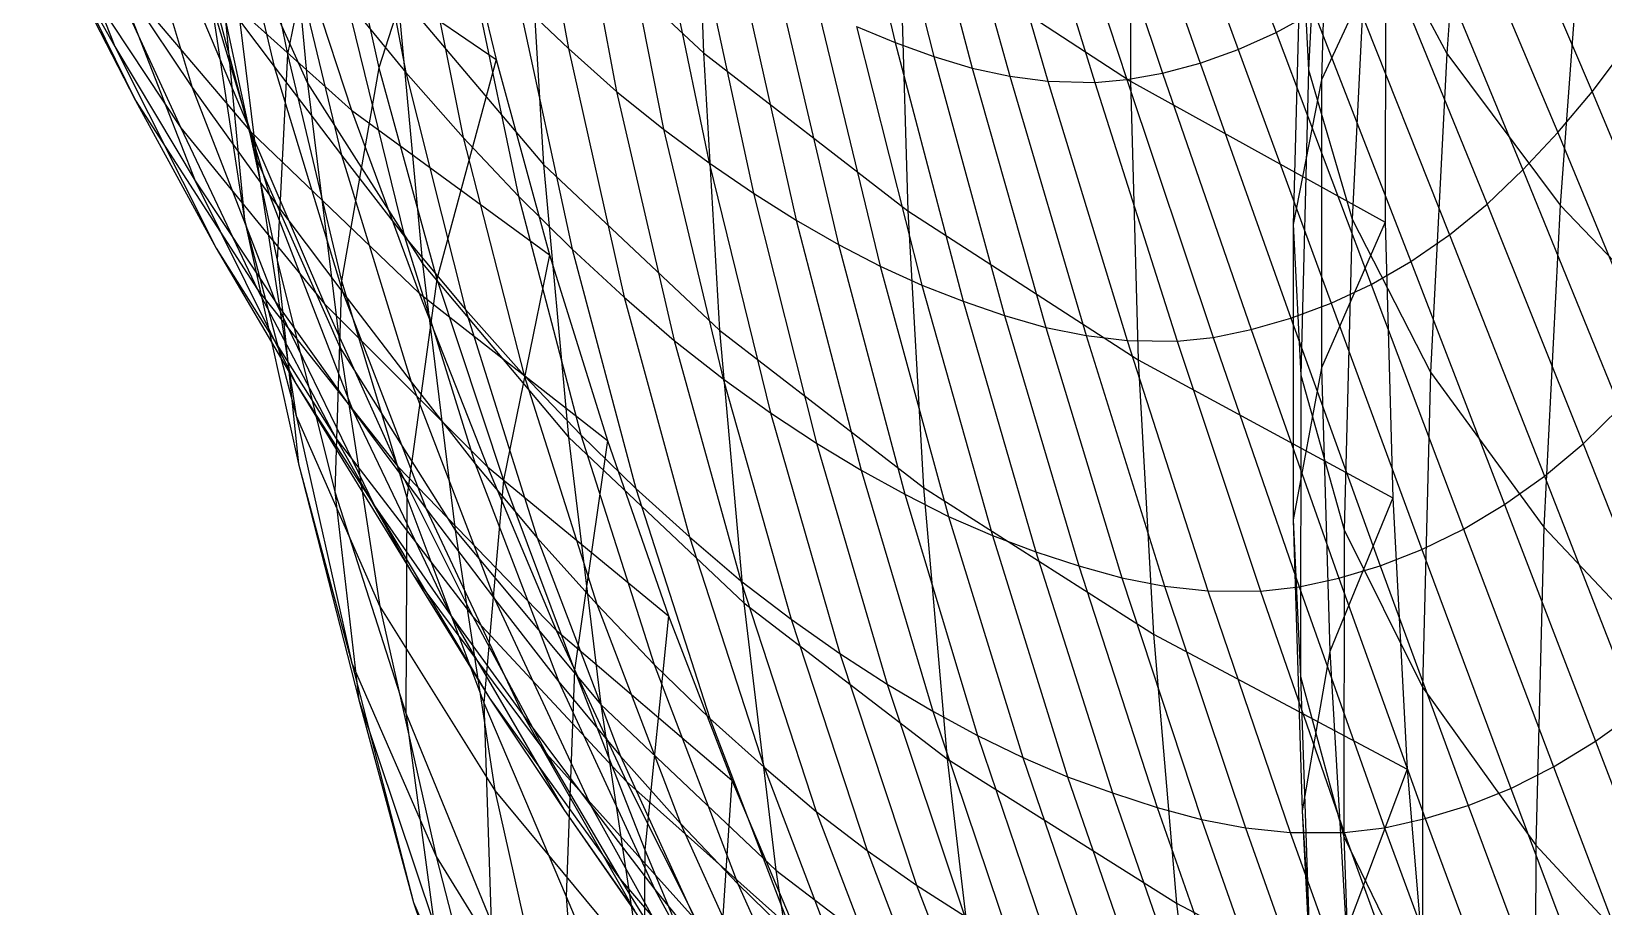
# Model space of a CAD drawing. Extents: x -429 to 429, y -1 to 209.
# Drawn here: x -424.75 to -417.71, y 108.43 to 112.35 of the extents above; entities that cross this region are included whole.
import ezdxf

# ---------------------------------------------------------------- set-up
doc = ezdxf.new("R2010")
doc.units = 0

msp = doc.modelspace()

# ---------------------------------------------------------------- linework, layer by layer
at = {"layer": 'default', "color": 5, "linetype": 'CONTINUOUS'}
for p, q in [((-418.302, 113.698, 202.27), (-418.41, 112.253, 202.321)), ((-418.958, 113.566, 205.316), (-419.029, 112.18, 205.382)), ((-421.78, 113.517, 212.932), (-421.741, 112.255, 213.046)), ((-421.167, 113.499, 241.006), (-420.881, 112.302, 239.907)), ((-419.61, 113.504, 241.545), (-419.174, 112.346, 240.505)), ((-422.552, 113.428, 239.244), (-422.346, 112.275, 238.099)), ((-421.009, 113.437, 241.065), (-420.708, 112.239, 239.972)), ((-419.769, 113.438, 241.495), (-419.345, 112.27, 240.451)), ((-418.936, 113.444, 208.501), (-418.971, 112.135, 208.58)), ((-420.853, 113.387, 241.123), (-420.537, 112.187, 240.037)), ((-419.927, 113.388, 241.444), (-419.514, 112.21, 240.396)), ((-419.825, 113.396, 210.926), (-419.827, 112.129, 211.02)), ((-423.819, 113.298, 222.748), (-423.605, 112.249, 222.907)), ((-423.629, 113.329, 216.758), (-423.515, 112.12, 216.898)), ((-420.7, 113.352, 241.179), (-420.368, 112.151, 240.099)), ((-420.546, 113.328, 241.234), (-420.197, 112.129, 240.161)), ((-420.354, 113.317, 241.301), (-419.987, 112.122, 240.235)), ((-420.233, 113.327, 241.343), (-419.844, 112.136, 240.285)), ((-420.083, 113.351, 241.393), (-419.683, 112.165, 240.34)), ((-424.752, 113.235, 233.179), (-424.379, 112.284, 232.036)), ((-423.909, 113.246, 236.16), (-423.665, 112.194, 234.997)), ((-423.285, 113.27, 237.696), (-423.074, 112.168, 236.537)), ((-422.348, 113.24, 239.328), (-422.13, 112.083, 238.189)), ((-423.416, 113.175, 224.334), (-423.605, 112.249, 222.907)), ((-423.416, 113.175, 224.334), (-423.195, 112.189, 224.492)), ((-422.889, 113.143, 225.907), (-423.195, 112.189, 224.492)), ((-422.889, 113.143, 225.907), (-422.67, 112.226, 226.063)), ((-422.889, 113.143, 225.907), (-422.67, 112.226, 226.063)), ((-418.213, 113.149, 240.781), (-417.758, 112.081, 239.744)), ((-424.332, 113.106, 234.689), (-424.032, 112.101, 233.531)), ((-422.148, 113.072, 239.41), (-421.919, 111.914, 238.276)), ((-417.794, 113.033, 200.86), (-417.902, 111.573, 200.911)), ((-424.747, 112.941, 231.845), (-424.286, 112.042, 230.732)), ((-424.747, 112.941, 231.845), (-424.379, 112.284, 232.036)), ((-423.887, 112.948, 218.231), (-423.515, 112.12, 216.898)), ((-423.887, 112.948, 218.231), (-423.742, 111.776, 218.38)), ((-423.039, 112.982, 237.804), (-422.817, 111.876, 236.651)), ((-422.531, 112.999, 214.158), (-421.741, 112.255, 213.046)), ((-422.531, 112.999, 214.158), (-422.458, 111.755, 214.285)), ((-418.365, 112.976, 240.741), (-417.912, 111.898, 239.703)), ((-423.602, 112.864, 226.904), (-422.67, 112.226, 226.063)), ((-423.602, 112.864, 226.904), (-423.318, 111.998, 227.093)), ((-421.955, 112.921, 239.488), (-421.715, 111.762, 238.359)), ((-418.763, 112.92, 203.795), (-418.834, 111.51, 203.861)), ((-418.763, 112.92, 203.795), (-418.41, 112.253, 202.321)), ((-423.616, 112.853, 236.294), (-423.363, 111.797, 235.136)), ((-420.862, 112.804, 211.921), (-419.827, 112.129, 211.02)), ((-420.862, 112.804, 211.921), (-420.825, 111.547, 212.034)), ((-419.063, 112.827, 206.934), (-419.098, 111.486, 207.014)), ((-419.063, 112.827, 206.934), (-419.029, 112.18, 205.382)), ((-418.519, 112.819, 240.699), (-418.068, 111.731, 239.66)), ((-424.64, 112.763, 230.537), (-424.083, 111.919, 229.465)), ((-424.64, 112.763, 230.537), (-424.286, 112.042, 230.732)), ((-422.801, 112.722, 237.906), (-422.57, 111.613, 236.759)), ((-421.767, 112.787, 239.563), (-421.517, 111.627, 238.439)), ((-418.684, 112.751, 210.146), (-418.971, 112.135, 208.58)), ((-418.684, 112.751, 210.146), (-418.685, 111.497, 210.238)), ((-418.684, 112.751, 210.146), (-418.685, 111.497, 210.238)), ((-424.436, 112.687, 229.261), (-423.77, 111.903, 228.244)), ((-424.436, 112.687, 229.261), (-424.083, 111.919, 229.465)), ((-424.113, 112.713, 228.034), (-423.318, 111.998, 227.093)), ((-424.113, 112.713, 228.034), (-423.77, 111.903, 228.244)), ((-421.585, 112.666, 239.635), (-421.325, 111.506, 238.516)), ((-418.676, 112.677, 240.655), (-418.229, 111.578, 239.614)), ((-424.391, 112.638, 233.358), (-424.018, 111.682, 232.219)), ((-424.391, 112.638, 233.358), (-424.032, 112.101, 233.531)), ((-423.99, 112.627, 234.848), (-423.685, 111.618, 233.696)), ((-423.99, 112.627, 234.848), (-423.665, 112.194, 234.997)), ((-423.97, 112.636, 219.757), (-423.742, 111.776, 218.38)), ((-423.97, 112.636, 219.757), (-423.797, 111.507, 219.913)), ((-423.113, 112.53, 215.484), (-422.458, 111.755, 214.285)), ((-423.113, 112.53, 215.484), (-422.999, 111.312, 215.627)), ((-421.407, 112.557, 239.705), (-421.136, 111.397, 238.59)), ((-418.838, 112.549, 240.607), (-418.397, 111.44, 239.565)), ((-423.34, 112.493, 236.418), (-423.08, 111.433, 235.267)), ((-423.34, 112.493, 236.418), (-423.074, 112.168, 236.537)), ((-422.57, 112.487, 238.005), (-422.329, 111.375, 236.862)), ((-422.57, 112.487, 238.005), (-422.346, 112.275, 238.099)), ((-421.23, 112.46, 239.774), (-420.949, 111.3, 238.664)), ((-419.174, 112.346, 240.505), (-419.005, 112.439, 240.557)), ((-419.005, 112.439, 240.557), (-418.571, 111.321, 239.512)), ((-423.882, 112.4, 221.32), (-423.797, 111.507, 219.913)), ((-423.882, 112.4, 221.32), (-423.651, 111.326, 221.489)), ((-421.055, 112.374, 239.841), (-420.762, 111.214, 238.737)), ((-421.055, 112.374, 239.841), (-420.881, 112.302, 239.907)), ((-420.881, 112.302, 239.907), (-420.576, 111.142, 238.808)), ((-420.881, 112.302, 239.907), (-420.708, 112.239, 239.972)), ((-419.345, 112.27, 240.451), (-419.174, 112.346, 240.505)), ((-419.174, 112.346, 240.505), (-418.749, 111.218, 239.456)), ((-424.379, 112.284, 232.036), (-423.924, 111.38, 230.925)), ((-424.379, 112.284, 232.036), (-424.018, 111.682, 232.219)), ((-423.605, 112.249, 222.907), (-423.651, 111.326, 221.489)), ((-423.605, 112.249, 222.907), (-423.363, 111.234, 223.075)), ((-422.346, 112.275, 238.099), (-422.096, 111.16, 236.962)), ((-422.346, 112.275, 238.099), (-422.13, 112.083, 238.189)), ((-421.741, 112.255, 213.046), (-420.825, 111.547, 212.034)), ((-421.741, 112.255, 213.046), (-421.669, 111.012, 213.174)), ((-420.708, 112.239, 239.972), (-420.391, 111.078, 238.879)), ((-420.708, 112.239, 239.972), (-420.537, 112.187, 240.037)), ((-419.514, 112.21, 240.396), (-419.345, 112.27, 240.451)), ((-419.345, 112.27, 240.451), (-418.928, 111.133, 239.398)), ((-418.41, 112.253, 202.321), (-418.482, 110.824, 202.389)), ((-418.41, 112.253, 202.321), (-417.902, 111.573, 200.911)), ((-417.758, 112.081, 239.744), (-417.608, 112.279, 239.782)), ((-423.665, 112.194, 234.997), (-423.356, 111.182, 233.852)), ((-423.665, 112.194, 234.997), (-423.363, 111.797, 235.136)), ((-423.195, 112.189, 224.492), (-423.363, 111.234, 223.075)), ((-423.195, 112.189, 224.492), (-422.935, 111.242, 224.66)), ((-423.074, 112.168, 236.537), (-422.807, 111.105, 235.391)), ((-423.074, 112.168, 236.537), (-422.817, 111.876, 236.651)), ((-422.67, 112.226, 226.063), (-422.935, 111.242, 224.66)), ((-422.67, 112.226, 226.063), (-422.43, 111.35, 226.225)), ((-422.67, 112.226, 226.063), (-422.43, 111.35, 226.225)), ((-420.537, 112.187, 240.037), (-420.207, 111.025, 238.948)), ((-420.537, 112.187, 240.037), (-420.368, 112.151, 240.099)), ((-419.844, 112.136, 240.285), (-419.683, 112.165, 240.34)), ((-419.683, 112.165, 240.34), (-419.514, 112.21, 240.396)), ((-419.683, 112.165, 240.34), (-419.286, 111.015, 239.279)), ((-419.514, 112.21, 240.396), (-419.108, 111.066, 239.339)), ((-419.029, 112.18, 205.382), (-419.064, 110.811, 205.464)), ((-419.029, 112.18, 205.382), (-418.834, 111.51, 203.861)), ((-424.032, 112.101, 233.531), (-423.659, 111.14, 232.398)), ((-424.032, 112.101, 233.531), (-423.685, 111.618, 233.696)), ((-423.515, 112.12, 216.898), (-422.999, 111.312, 215.627)), ((-423.515, 112.12, 216.898), (-423.369, 110.934, 217.05)), ((-420.368, 112.151, 240.099), (-420.026, 110.989, 239.016)), ((-420.368, 112.151, 240.099), (-420.197, 112.129, 240.161)), ((-420.197, 112.129, 240.161), (-419.842, 110.967, 239.084)), ((-420.197, 112.129, 240.161), (-419.987, 112.122, 240.235)), ((-419.987, 112.122, 240.235), (-419.844, 112.136, 240.285)), ((-419.987, 112.122, 240.235), (-419.618, 110.963, 239.164)), ((-419.844, 112.136, 240.285), (-419.457, 110.98, 239.221)), ((-419.827, 112.129, 211.02), (-418.685, 111.497, 210.238)), ((-419.827, 112.129, 211.02), (-419.792, 110.88, 211.13)), ((-418.971, 112.135, 208.58), (-419.098, 111.486, 207.014)), ((-418.971, 112.135, 208.58), (-418.971, 110.844, 208.675)), ((-424.286, 112.042, 230.732), (-423.739, 111.195, 229.659)), ((-424.286, 112.042, 230.732), (-423.924, 111.38, 230.925)), ((-422.13, 112.083, 238.189), (-421.872, 110.966, 237.057)), ((-422.13, 112.083, 238.189), (-421.919, 111.914, 238.276)), ((-417.912, 111.898, 239.703), (-417.758, 112.081, 239.744)), ((-417.758, 112.081, 239.744), (-417.32, 111.029, 238.698)), ((-423.318, 111.998, 227.093), (-422.43, 111.35, 226.225)), ((-423.318, 111.998, 227.093), (-423.014, 111.179, 227.286)), ((-424.083, 111.919, 229.465), (-423.438, 111.131, 228.442)), ((-424.083, 111.919, 229.465), (-423.739, 111.195, 229.659)), ((-423.77, 111.903, 228.244), (-423.014, 111.179, 227.286)), ((-423.77, 111.903, 228.244), (-423.438, 111.131, 228.442)), ((-422.817, 111.876, 236.651), (-422.544, 110.809, 235.509)), ((-422.817, 111.876, 236.651), (-422.57, 111.613, 236.759)), ((-421.919, 111.914, 238.276), (-421.652, 110.795, 237.148)), ((-421.919, 111.914, 238.276), (-421.715, 111.762, 238.359)), ((-418.068, 111.731, 239.66), (-417.912, 111.898, 239.703)), ((-417.912, 111.898, 239.703), (-417.475, 110.839, 238.656)), ((-423.742, 111.776, 218.38), (-423.369, 110.934, 217.05)), ((-423.742, 111.776, 218.38), (-423.566, 110.629, 218.54)), ((-423.363, 111.797, 235.136), (-423.05, 110.781, 233.996)), ((-423.363, 111.797, 235.136), (-423.08, 111.433, 235.267)), ((-422.458, 111.755, 214.285), (-421.669, 111.012, 213.174)), ((-422.458, 111.755, 214.285), (-422.345, 110.533, 214.429)), ((-421.715, 111.762, 238.359), (-421.44, 110.642, 237.235)), ((-421.715, 111.762, 238.359), (-421.517, 111.627, 238.439)), ((-424.018, 111.682, 232.219), (-423.567, 110.774, 231.112)), ((-424.018, 111.682, 232.219), (-423.659, 111.14, 232.398)), ((-418.229, 111.578, 239.614), (-418.068, 111.731, 239.66)), ((-418.068, 111.731, 239.66), (-417.634, 110.664, 238.612)), ((-423.685, 111.618, 233.696), (-423.312, 110.653, 232.567)), ((-423.685, 111.618, 233.696), (-423.356, 111.182, 233.852)), ((-422.57, 111.613, 236.759), (-422.29, 110.543, 235.621)), ((-422.57, 111.613, 236.759), (-422.329, 111.375, 236.862)), ((-421.517, 111.627, 238.439), (-421.234, 110.506, 237.32)), ((-421.517, 111.627, 238.439), (-421.325, 111.506, 238.516)), ((-420.825, 111.547, 212.034), (-419.792, 110.88, 211.13)), ((-420.825, 111.547, 212.034), (-420.755, 110.308, 212.16)), ((-418.397, 111.44, 239.565), (-418.229, 111.578, 239.614)), ((-418.229, 111.578, 239.614), (-417.799, 110.504, 238.564)), ((-417.902, 111.573, 200.911), (-417.975, 110.13, 200.98)), ((-417.902, 111.573, 200.911), (-417.246, 110.887, 199.579)), ((-423.797, 111.507, 219.913), (-423.566, 110.629, 218.54)), ((-423.797, 111.507, 219.913), (-423.555, 110.414, 220.091)), ((-421.325, 111.506, 238.516), (-421.034, 110.385, 237.4)), ((-421.325, 111.506, 238.516), (-421.136, 111.397, 238.59)), ((-419.098, 111.486, 207.014), (-419.064, 110.811, 205.464)), ((-419.098, 111.486, 207.014), (-419.098, 110.163, 207.111)), ((-418.685, 111.497, 210.238), (-418.971, 110.844, 208.675)), ((-418.834, 111.51, 203.861), (-418.87, 110.118, 203.945)), ((-418.834, 111.51, 203.861), (-418.482, 110.824, 202.389)), ((-418.685, 111.497, 210.238), (-418.652, 110.261, 210.345)), ((-418.685, 111.497, 210.238), (-418.652, 110.261, 210.345)), ((-423.08, 111.433, 235.267), (-422.763, 110.414, 234.13)), ((-423.08, 111.433, 235.267), (-422.807, 111.105, 235.391)), ((-421.136, 111.397, 238.59), (-420.838, 110.277, 237.479)), ((-421.136, 111.397, 238.59), (-420.949, 111.3, 238.664)), ((-418.571, 111.321, 239.512), (-418.397, 111.44, 239.565)), ((-418.397, 111.44, 239.565), (-417.971, 110.358, 238.513)), ((-423.924, 111.38, 230.925), (-423.388, 110.528, 229.852)), ((-423.924, 111.38, 230.925), (-423.567, 110.774, 231.112)), ((-423.651, 111.326, 221.489), (-423.555, 110.414, 220.091)), ((-423.651, 111.326, 221.489), (-423.393, 110.288, 221.666)), ((-422.999, 111.312, 215.627), (-422.345, 110.533, 214.429)), ((-422.999, 111.312, 215.627), (-422.853, 110.117, 215.782)), ((-422.43, 111.35, 226.225), (-422.637, 110.341, 224.836)), ((-422.43, 111.35, 226.225), (-422.171, 110.518, 226.391)), ((-422.43, 111.35, 226.225), (-422.171, 110.518, 226.391)), ((-422.329, 111.375, 236.862), (-422.043, 110.303, 235.729)), ((-422.329, 111.375, 236.862), (-422.096, 111.16, 236.962)), ((-418.749, 111.218, 239.456), (-418.571, 111.321, 239.512)), ((-418.571, 111.321, 239.512), (-418.151, 110.231, 238.457)), ((-422.935, 111.242, 224.66), (-423.07, 110.263, 223.256)), ((-422.935, 111.242, 224.66), (-422.637, 110.341, 224.836)), ((-420.949, 111.3, 238.664), (-420.642, 110.178, 237.557)), ((-420.949, 111.3, 238.664), (-420.762, 111.214, 238.737)), ((-423.739, 111.195, 229.659), (-423.11, 110.402, 228.632)), ((-423.739, 111.195, 229.659), (-423.388, 110.528, 229.852)), ((-423.363, 111.234, 223.075), (-423.393, 110.288, 221.666)), ((-423.363, 111.234, 223.075), (-423.07, 110.263, 223.256)), ((-423.356, 111.182, 233.852), (-422.983, 110.212, 232.727)), ((-423.356, 111.182, 233.852), (-423.05, 110.781, 233.996)), ((-423.014, 111.179, 227.286), (-422.171, 110.518, 226.391)), ((-423.014, 111.179, 227.286), (-422.708, 110.4, 227.472)), ((-420.762, 111.214, 238.737), (-420.446, 110.093, 237.634)), ((-420.762, 111.214, 238.737), (-420.576, 111.142, 238.808)), ((-418.928, 111.133, 239.398), (-418.749, 111.218, 239.456)), ((-418.749, 111.218, 239.456), (-418.334, 110.121, 238.399)), ((-423.659, 111.14, 232.398), (-423.214, 110.226, 231.292)), ((-423.659, 111.14, 232.398), (-423.312, 110.653, 232.567)), ((-423.438, 111.131, 228.442), (-422.708, 110.4, 227.472)), ((-423.438, 111.131, 228.442), (-423.11, 110.402, 228.632)), ((-422.807, 111.105, 235.391), (-422.486, 110.082, 234.258)), ((-422.807, 111.105, 235.391), (-422.544, 110.809, 235.509)), ((-422.096, 111.16, 236.962), (-421.803, 110.086, 235.833)), ((-422.096, 111.16, 236.962), (-421.872, 110.966, 237.057)), ((-420.576, 111.142, 238.808), (-420.251, 110.02, 237.71)), ((-420.576, 111.142, 238.808), (-420.391, 111.078, 238.879)), ((-419.108, 111.066, 239.339), (-418.928, 111.133, 239.398)), ((-418.928, 111.133, 239.398), (-418.521, 110.029, 238.338)), ((-420.391, 111.078, 238.879), (-420.058, 109.956, 237.785)), ((-420.391, 111.078, 238.879), (-420.207, 111.025, 238.948)), ((-419.286, 111.015, 239.279), (-419.108, 111.066, 239.339)), ((-419.108, 111.066, 239.339), (-418.708, 109.957, 238.276)), ((-421.872, 110.966, 237.057), (-421.573, 109.89, 235.932)), ((-421.872, 110.966, 237.057), (-421.652, 110.795, 237.148)), ((-421.669, 111.012, 213.174), (-420.755, 110.308, 212.16)), ((-421.669, 111.012, 213.174), (-421.559, 109.791, 213.318)), ((-420.207, 111.025, 238.948), (-419.865, 109.902, 237.859)), ((-420.207, 111.025, 238.948), (-420.026, 110.989, 239.016)), ((-420.026, 110.989, 239.016), (-419.674, 109.866, 237.931)), ((-420.026, 110.989, 239.016), (-419.842, 110.967, 239.084)), ((-419.842, 110.967, 239.084), (-419.48, 109.845, 238.003)), ((-419.842, 110.967, 239.084), (-419.618, 110.963, 239.164)), ((-419.618, 110.963, 239.164), (-419.457, 110.98, 239.221)), ((-419.618, 110.963, 239.164), (-419.245, 109.843, 238.089)), ((-419.457, 110.98, 239.221), (-419.286, 111.015, 239.279)), ((-419.457, 110.98, 239.221), (-419.071, 109.863, 238.15)), ((-419.286, 111.015, 239.279), (-418.894, 109.901, 238.212)), ((-423.369, 110.934, 217.05), (-422.853, 110.117, 215.782)), ((-423.369, 110.934, 217.05), (-423.191, 109.774, 217.215)), ((-419.792, 110.88, 211.13), (-418.652, 110.261, 210.345)), ((-419.792, 110.88, 211.13), (-419.724, 109.651, 211.255)), ((-418.971, 110.844, 208.675), (-419.098, 110.163, 207.111)), ((-418.971, 110.844, 208.675), (-418.934, 109.572, 208.785)), ((-418.482, 110.824, 202.389), (-418.518, 109.413, 202.474)), ((-418.482, 110.824, 202.389), (-417.975, 110.13, 200.98)), ((-423.567, 110.774, 231.112), (-423.042, 109.916, 230.038)), ((-423.567, 110.774, 231.112), (-423.214, 110.226, 231.292)), ((-423.05, 110.781, 233.996), (-422.677, 109.808, 232.874)), ((-423.05, 110.781, 233.996), (-422.763, 110.414, 234.13)), ((-422.544, 110.809, 235.509), (-422.219, 109.784, 234.38)), ((-422.544, 110.809, 235.509), (-422.29, 110.543, 235.621)), ((-421.652, 110.795, 237.148), (-421.348, 109.717, 236.027)), ((-421.652, 110.795, 237.148), (-421.44, 110.642, 237.235)), ((-419.064, 110.811, 205.464), (-419.065, 109.46, 205.563)), ((-419.064, 110.811, 205.464), (-418.87, 110.118, 203.945)), ((-423.566, 110.629, 218.54), (-423.191, 109.774, 217.215)), ((-423.566, 110.629, 218.54), (-423.317, 109.52, 218.727)), ((-423.312, 110.653, 232.567), (-422.872, 109.734, 231.464)), ((-423.312, 110.653, 232.567), (-422.983, 110.212, 232.727)), ((-421.44, 110.642, 237.235), (-421.13, 109.563, 236.118)), ((-421.44, 110.642, 237.235), (-421.234, 110.506, 237.32)), ((-417.799, 110.504, 238.564), (-417.634, 110.664, 238.612)), ((-422.29, 110.543, 235.621), (-421.962, 109.515, 234.496)), ((-422.29, 110.543, 235.621), (-422.043, 110.303, 235.729)), ((-423.388, 110.528, 229.852), (-422.774, 109.73, 228.82)), ((-423.388, 110.528, 229.852), (-423.042, 109.916, 230.038)), ((-422.345, 110.533, 214.429), (-421.559, 109.791, 213.318)), ((-422.345, 110.533, 214.429), (-422.2, 109.335, 214.587)), ((-422.171, 110.518, 226.391), (-422.318, 109.489, 225.017)), ((-422.171, 110.518, 226.391), (-421.897, 109.733, 226.56)), ((-422.171, 110.518, 226.391), (-421.897, 109.733, 226.56)), ((-421.234, 110.506, 237.32), (-420.918, 109.426, 236.206)), ((-421.234, 110.506, 237.32), (-421.034, 110.385, 237.4)), ((-417.971, 110.358, 238.513), (-417.799, 110.504, 238.564)), ((-417.799, 110.504, 238.564), (-417.383, 109.453, 237.506)), ((-423.555, 110.414, 220.091), (-423.317, 109.52, 218.727)), ((-423.555, 110.414, 220.091), (-423.285, 109.356, 220.279)), ((-423.11, 110.402, 228.632), (-422.4, 109.668, 227.654)), ((-423.11, 110.402, 228.632), (-422.774, 109.73, 228.82)), ((-422.763, 110.414, 234.13), (-422.389, 109.437, 233.012)), ((-422.763, 110.414, 234.13), (-422.486, 110.082, 234.258)), ((-422.708, 110.4, 227.472), (-421.897, 109.733, 226.56)), ((-422.708, 110.4, 227.472), (-422.4, 109.668, 227.654)), ((-422.637, 110.341, 224.836), (-422.725, 109.342, 223.449)), ((-422.637, 110.341, 224.836), (-422.318, 109.489, 225.017)), ((-421.034, 110.385, 237.4), (-420.713, 109.305, 236.29)), ((-421.034, 110.385, 237.4), (-420.838, 110.277, 237.479)), ((-418.151, 110.231, 238.457), (-417.971, 110.358, 238.513)), ((-417.971, 110.358, 238.513), (-417.559, 109.302, 237.452)), ((-423.393, 110.288, 221.666), (-423.285, 109.356, 220.279)), ((-423.393, 110.288, 221.666), (-423.074, 109.296, 221.861)), ((-423.07, 110.263, 223.256), (-423.074, 109.296, 221.861)), ((-423.07, 110.263, 223.256), (-422.725, 109.342, 223.449)), ((-422.043, 110.303, 235.729), (-421.712, 109.273, 234.608)), ((-422.043, 110.303, 235.729), (-421.803, 110.086, 235.833)), ((-420.838, 110.277, 237.479), (-420.512, 109.196, 236.372)), ((-420.838, 110.277, 237.479), (-420.642, 110.178, 237.557)), ((-420.755, 110.308, 212.16), (-419.724, 109.651, 211.255)), ((-420.755, 110.308, 212.16), (-420.648, 109.092, 212.303)), ((-418.652, 110.261, 210.345), (-418.934, 109.572, 208.785)), ((-418.652, 110.261, 210.345), (-418.587, 109.046, 210.467)), ((-418.652, 110.261, 210.345), (-418.587, 109.046, 210.467)), ((-423.214, 110.226, 231.292), (-422.699, 109.363, 230.218)), ((-423.214, 110.226, 231.292), (-422.872, 109.734, 231.464)), ((-422.983, 110.212, 232.727), (-422.548, 109.288, 231.625)), ((-422.983, 110.212, 232.727), (-422.677, 109.808, 232.874)), ((-418.334, 110.121, 238.399), (-418.151, 110.231, 238.457)), ((-418.151, 110.231, 238.457), (-417.743, 109.17, 237.394)), ((-422.853, 110.117, 215.782), (-422.2, 109.335, 214.587)), ((-422.853, 110.117, 215.782), (-422.675, 108.949, 215.95)), ((-420.642, 110.178, 237.557), (-420.31, 109.097, 236.453)), ((-420.642, 110.178, 237.557), (-420.446, 110.093, 237.634)), ((-419.098, 110.163, 207.111), (-419.065, 109.46, 205.563)), ((-419.098, 110.163, 207.111), (-419.057, 108.858, 207.225)), ((-418.87, 110.118, 203.945), (-418.871, 108.743, 204.046)), ((-418.87, 110.118, 203.945), (-418.518, 109.413, 202.474)), ((-418.521, 110.029, 238.338), (-418.334, 110.121, 238.399)), ((-418.334, 110.121, 238.399), (-417.931, 109.055, 237.334)), ((-417.975, 110.13, 200.98), (-418.011, 108.705, 201.066)), ((-417.975, 110.13, 200.98), (-417.319, 109.434, 199.649)), ((-422.486, 110.082, 234.258), (-422.112, 109.103, 233.143)), ((-422.486, 110.082, 234.258), (-422.219, 109.784, 234.38)), ((-421.803, 110.086, 235.833), (-421.469, 109.054, 234.715)), ((-421.803, 110.086, 235.833), (-421.573, 109.89, 235.932)), ((-420.446, 110.093, 237.634), (-420.109, 109.011, 236.534)), ((-420.446, 110.093, 237.634), (-420.251, 110.02, 237.71)), ((-420.251, 110.02, 237.71), (-419.908, 108.939, 236.613)), ((-420.251, 110.02, 237.71), (-420.058, 109.956, 237.785)), ((-418.708, 109.957, 238.276), (-418.521, 110.029, 238.338)), ((-418.521, 110.029, 238.338), (-418.123, 108.959, 237.27)), ((-423.042, 109.916, 230.038), (-422.443, 109.112, 229.003)), ((-423.042, 109.916, 230.038), (-422.699, 109.363, 230.218)), ((-420.058, 109.956, 237.785), (-419.708, 108.874, 236.692)), ((-420.058, 109.956, 237.785), (-419.865, 109.902, 237.859)), ((-418.894, 109.901, 238.212), (-418.708, 109.957, 238.276)), ((-418.708, 109.957, 238.276), (-418.314, 108.883, 237.205)), ((-421.573, 109.89, 235.932), (-421.235, 108.855, 234.817)), ((-421.573, 109.89, 235.932), (-421.348, 109.717, 236.027)), ((-419.865, 109.902, 237.859), (-419.509, 108.819, 236.769)), ((-419.865, 109.902, 237.859), (-419.674, 109.866, 237.931)), ((-419.674, 109.866, 237.931), (-419.312, 108.783, 236.844)), ((-419.674, 109.866, 237.931), (-419.48, 109.845, 238.003)), ((-419.48, 109.845, 238.003), (-419.111, 108.762, 236.92)), ((-419.48, 109.845, 238.003), (-419.245, 109.843, 238.089)), ((-419.245, 109.843, 238.089), (-419.071, 109.863, 238.15)), ((-419.245, 109.843, 238.089), (-418.87, 108.762, 237.009)), ((-419.071, 109.863, 238.15), (-418.894, 109.901, 238.212)), ((-419.071, 109.863, 238.15), (-418.688, 108.783, 237.075)), ((-418.894, 109.901, 238.212), (-418.506, 108.824, 237.139)), ((-423.191, 109.774, 217.215), (-422.675, 108.949, 215.95)), ((-423.191, 109.774, 217.215), (-422.939, 108.654, 217.41)), ((-422.677, 109.808, 232.874), (-422.244, 108.88, 231.775)), ((-422.677, 109.808, 232.874), (-422.389, 109.437, 233.012)), ((-422.219, 109.784, 234.38), (-421.844, 108.802, 233.267)), ((-422.219, 109.784, 234.38), (-421.962, 109.515, 234.496)), ((-421.559, 109.791, 213.318), (-420.648, 109.092, 212.303)), ((-421.559, 109.791, 213.318), (-421.416, 108.593, 213.476)), ((-422.872, 109.734, 231.464), (-422.366, 108.864, 230.39)), ((-422.872, 109.734, 231.464), (-422.548, 109.288, 231.625)), ((-422.774, 109.73, 228.82), (-422.085, 108.99, 227.834)), ((-422.774, 109.73, 228.82), (-422.443, 109.112, 229.003)), ((-421.897, 109.733, 226.56), (-422.004, 108.683, 225.199)), ((-421.897, 109.733, 226.56), (-421.613, 108.996, 226.729)), ((-421.897, 109.733, 226.56), (-421.613, 108.996, 226.729)), ((-421.348, 109.717, 236.027), (-421.007, 108.681, 234.915)), ((-421.348, 109.717, 236.027), (-421.13, 109.563, 236.118)), ((-422.4, 109.668, 227.654), (-421.613, 108.996, 226.729)), ((-422.4, 109.668, 227.654), (-422.085, 108.99, 227.834)), ((-419.724, 109.651, 211.255), (-418.587, 109.046, 210.467)), ((-419.724, 109.651, 211.255), (-419.621, 108.444, 211.395)), ((-421.13, 109.563, 236.118), (-420.786, 108.526, 235.009)), ((-421.13, 109.563, 236.118), (-420.918, 109.426, 236.206)), ((-418.934, 109.572, 208.785), (-419.057, 108.858, 207.225)), ((-418.934, 109.572, 208.785), (-418.861, 108.319, 208.911)), ((-423.317, 109.52, 218.727), (-422.939, 108.654, 217.41)), ((-423.317, 109.52, 218.727), (-423.04, 108.448, 218.924)), ((-422.318, 109.489, 225.017), (-422.356, 108.475, 223.649)), ((-422.318, 109.489, 225.017), (-422.004, 108.683, 225.199)), ((-421.962, 109.515, 234.496), (-421.586, 108.531, 233.386)), ((-421.962, 109.515, 234.496), (-421.712, 109.273, 234.608)), ((-422.389, 109.437, 233.012), (-421.959, 108.506, 231.914)), ((-422.389, 109.437, 233.012), (-422.112, 109.103, 233.143)), ((-420.918, 109.426, 236.206), (-420.571, 108.388, 235.1)), ((-420.918, 109.426, 236.206), (-420.713, 109.305, 236.29)), ((-419.065, 109.46, 205.563), (-418.871, 108.743, 204.046)), ((-419.065, 109.46, 205.563), (-419.02, 108.127, 205.68)), ((-418.518, 109.413, 202.474), (-418.011, 108.705, 201.066)), ((-418.518, 109.413, 202.474), (-418.518, 108.02, 202.577)), ((-423.285, 109.356, 220.279), (-423.04, 108.448, 218.924)), ((-423.285, 109.356, 220.279), (-422.947, 108.349, 220.488)), ((-422.725, 109.342, 223.449), (-422.692, 108.361, 222.073)), ((-422.725, 109.342, 223.449), (-422.356, 108.475, 223.649)), ((-422.699, 109.363, 230.218), (-422.114, 108.552, 229.179)), ((-422.699, 109.363, 230.218), (-422.366, 108.864, 230.39)), ((-423.074, 109.296, 221.861), (-422.947, 108.349, 220.488)), ((-423.074, 109.296, 221.861), (-422.692, 108.361, 222.073)), ((-422.548, 109.288, 231.625), (-422.05, 108.412, 230.551)), ((-422.548, 109.288, 231.625), (-422.244, 108.88, 231.775)), ((-422.2, 109.335, 214.587), (-421.416, 108.593, 213.476)), ((-422.2, 109.335, 214.587), (-422.023, 108.163, 214.757)), ((-421.712, 109.273, 234.608), (-421.336, 108.286, 233.5)), ((-421.712, 109.273, 234.608), (-421.469, 109.054, 234.715)), ((-420.713, 109.305, 236.29), (-420.363, 108.266, 235.186)), ((-420.713, 109.305, 236.29), (-420.512, 109.196, 236.372)), ((-417.743, 109.17, 237.394), (-417.559, 109.302, 237.452)), ((-420.512, 109.196, 236.372), (-420.159, 108.156, 235.271)), ((-420.512, 109.196, 236.372), (-420.31, 109.097, 236.453)), ((-417.931, 109.055, 237.334), (-417.743, 109.17, 237.394)), ((-417.743, 109.17, 237.394), (-417.348, 108.138, 236.324)), ((-422.443, 109.112, 229.003), (-421.772, 108.366, 228.009)), ((-422.443, 109.112, 229.003), (-422.114, 108.552, 229.179)), ((-422.112, 109.103, 233.143), (-421.684, 108.168, 232.046)), ((-422.112, 109.103, 233.143), (-421.844, 108.802, 233.267)), ((-420.648, 109.092, 212.303), (-419.621, 108.444, 211.395)), ((-420.648, 109.092, 212.303), (-420.508, 107.9, 212.46)), ((-420.31, 109.097, 236.453), (-419.954, 108.057, 235.355)), ((-420.31, 109.097, 236.453), (-420.109, 109.011, 236.534)), ((-422.085, 108.99, 227.834), (-421.323, 108.311, 226.897)), ((-422.085, 108.99, 227.834), (-421.772, 108.366, 228.009)), ((-421.613, 108.996, 226.729), (-421.685, 107.928, 225.38)), ((-421.613, 108.996, 226.729), (-421.323, 108.311, 226.897)), ((-421.613, 108.996, 226.729), (-421.323, 108.311, 226.897)), ((-421.469, 109.054, 234.715), (-421.092, 108.065, 233.609)), ((-421.469, 109.054, 234.715), (-421.235, 108.855, 234.817)), ((-420.109, 109.011, 236.534), (-419.75, 107.97, 235.438)), ((-420.109, 109.011, 236.534), (-419.908, 108.939, 236.613)), ((-418.587, 109.046, 210.467), (-418.861, 108.319, 208.911)), ((-418.587, 109.046, 210.467), (-418.488, 107.852, 210.602)), ((-418.587, 109.046, 210.467), (-418.488, 107.852, 210.602)), ((-418.123, 108.959, 237.27), (-417.931, 109.055, 237.334)), ((-417.931, 109.055, 237.334), (-417.539, 108.021, 236.261)), ((-422.675, 108.949, 215.95), (-422.023, 108.163, 214.757)), ((-422.675, 108.949, 215.95), (-422.424, 107.822, 216.149)), ((-419.908, 108.939, 236.613), (-419.546, 107.898, 235.519)), ((-419.908, 108.939, 236.613), (-419.708, 108.874, 236.692)), ((-418.314, 108.883, 237.205), (-418.123, 108.959, 237.27)), ((-418.123, 108.959, 237.27), (-417.733, 107.923, 236.196)), ((-422.366, 108.864, 230.39), (-421.796, 108.045, 229.347)), ((-422.366, 108.864, 230.39), (-422.05, 108.412, 230.551)), ((-422.244, 108.88, 231.775), (-421.754, 107.999, 230.7)), ((-422.244, 108.88, 231.775), (-421.959, 108.506, 231.914)), ((-421.235, 108.855, 234.817), (-420.858, 107.865, 233.713)), ((-421.235, 108.855, 234.817), (-421.007, 108.681, 234.915)), ((-419.708, 108.874, 236.692), (-419.343, 107.832, 235.6)), ((-419.708, 108.874, 236.692), (-419.509, 108.819, 236.769)), ((-419.057, 108.858, 207.225), (-419.02, 108.127, 205.68)), ((-419.057, 108.858, 207.225), (-418.978, 107.573, 207.355)), ((-418.506, 108.824, 237.139), (-418.314, 108.883, 237.205)), ((-418.314, 108.883, 237.205), (-417.928, 107.845, 236.129)), ((-421.844, 108.802, 233.267), (-421.419, 107.865, 232.172)), ((-421.844, 108.802, 233.267), (-421.586, 108.531, 233.386)), ((-419.509, 108.819, 236.769), (-419.141, 107.778, 235.68)), ((-419.509, 108.819, 236.769), (-419.312, 108.783, 236.844)), ((-419.312, 108.783, 236.844), (-418.941, 107.741, 235.757)), ((-419.312, 108.783, 236.844), (-419.111, 108.762, 236.92)), ((-418.87, 108.762, 237.009), (-418.688, 108.783, 237.075)), ((-418.688, 108.783, 237.075), (-418.506, 108.824, 237.139)), ((-418.688, 108.783, 237.075), (-418.306, 107.743, 235.994)), ((-418.506, 108.824, 237.139), (-418.122, 107.785, 236.061)), ((-419.111, 108.762, 236.92), (-418.737, 107.72, 235.835)), ((-419.111, 108.762, 236.92), (-418.87, 108.762, 237.009)), ((-418.871, 108.743, 204.046), (-418.518, 108.02, 202.577)), ((-418.871, 108.743, 204.046), (-418.824, 107.387, 204.167)), ((-418.87, 108.762, 237.009), (-418.492, 107.721, 235.927)), ((-418.011, 108.705, 201.066), (-418.012, 107.297, 201.17)), ((-418.011, 108.705, 201.066), (-417.355, 108, 199.736)), ((-422.939, 108.654, 217.41), (-422.424, 107.822, 216.149)), ((-422.939, 108.654, 217.41), (-422.659, 107.571, 217.614)), ((-422.004, 108.683, 225.199), (-422.009, 107.653, 223.844)), ((-422.004, 108.683, 225.199), (-421.685, 107.928, 225.38)), ((-421.007, 108.681, 234.915), (-420.629, 107.689, 233.813)), ((-421.007, 108.681, 234.915), (-420.786, 108.526, 235.009)), ((-421.416, 108.593, 213.476), (-420.508, 107.9, 212.46)), ((-421.416, 108.593, 213.476), (-421.241, 107.422, 213.646)), ((-422.114, 108.552, 229.179), (-421.463, 107.797, 228.179)), ((-422.114, 108.552, 229.179), (-421.796, 108.045, 229.347)), ((-421.959, 108.506, 231.914), (-421.474, 107.622, 230.839)), ((-421.959, 108.506, 231.914), (-421.684, 108.168, 232.046)), ((-421.586, 108.531, 233.386), (-421.163, 107.591, 232.292)), ((-421.586, 108.531, 233.386), (-421.336, 108.286, 233.5)), ((-420.786, 108.526, 235.009), (-420.407, 107.533, 233.909)), ((-420.786, 108.526, 235.009), (-420.571, 108.388, 235.1)), ((-423.04, 108.448, 218.924), (-422.659, 107.571, 217.614)), ((-423.04, 108.448, 218.924), (-422.69, 107.43, 219.146)), ((-422.356, 108.475, 223.649), (-422.284, 107.484, 222.292)), ((-422.356, 108.475, 223.649), (-422.009, 107.653, 223.844)), ((-419.621, 108.444, 211.395), (-418.488, 107.852, 210.602)), ((-419.621, 108.444, 211.395), (-419.486, 107.261, 211.549))]:
    msp.add_line(p, q, dxfattribs=at)

doc.saveas('drawing.dxf')
